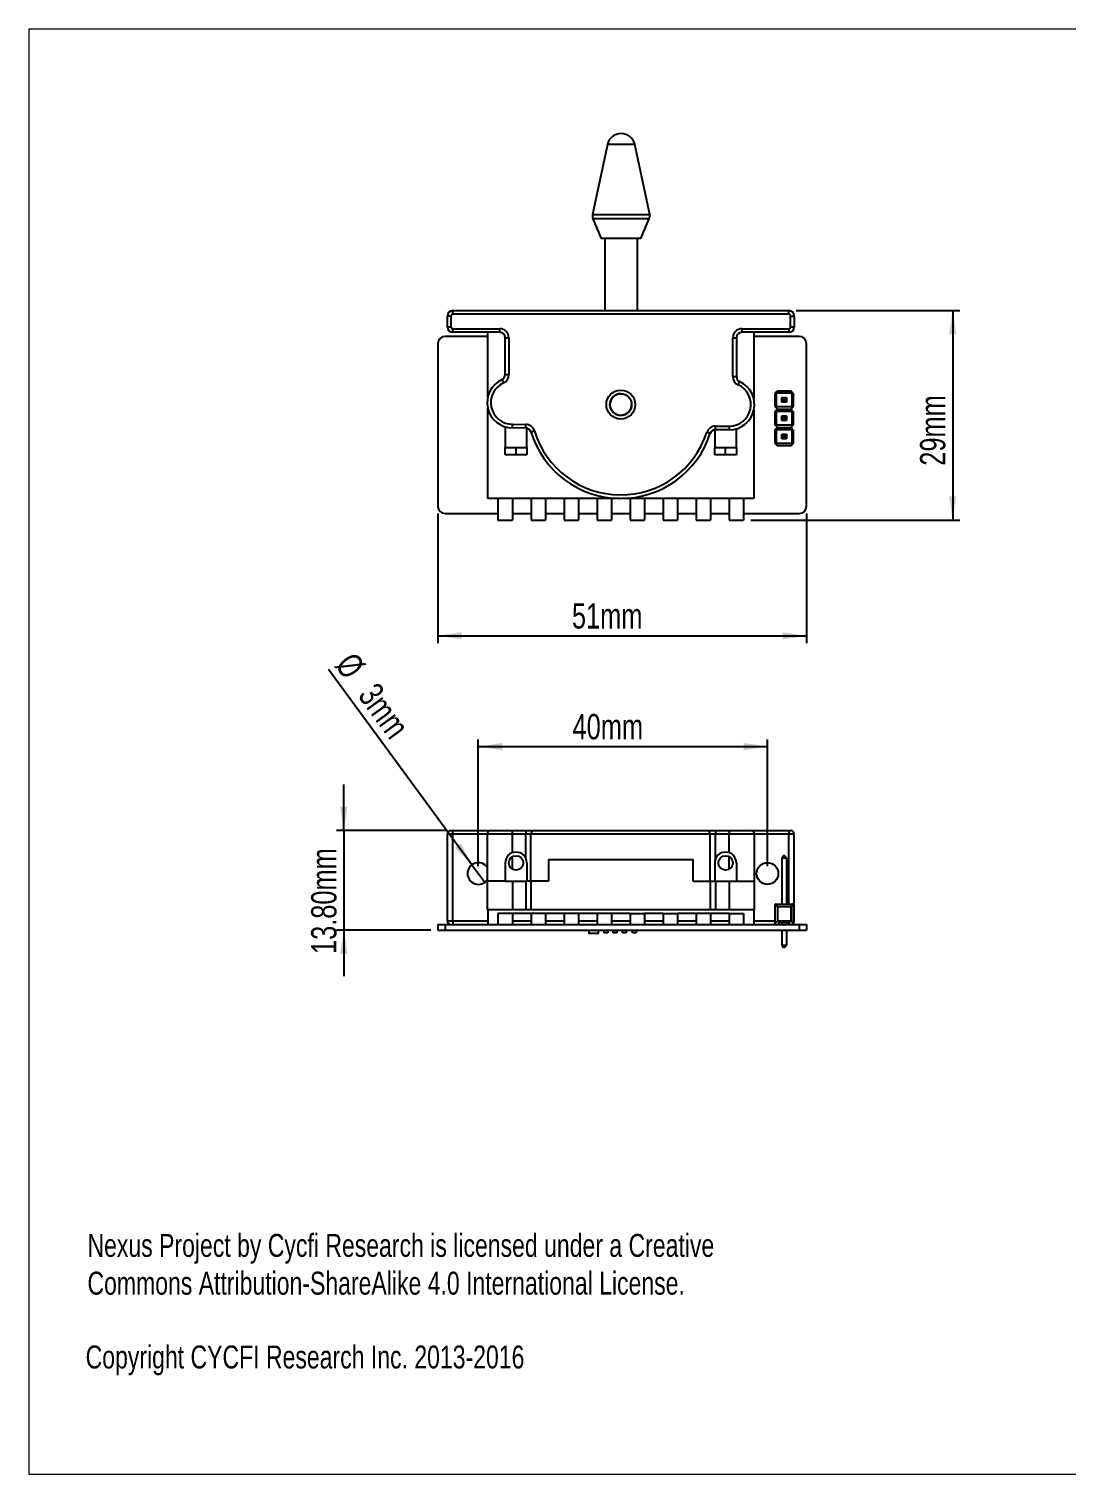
# Model space of a CAD drawing. Header units: millimetres. Extents: x 5 to 292, y 4 to 204.
# Drawn here: x 4.9 to 148.4, y 4.5 to 204.5 of the extents above; entities that cross this region are included whole.
import ezdxf

# ---------------------------------------------------------------- set-up
doc = ezdxf.new("R2010")
doc.units = ezdxf.units.MM
doc.layers.add('LAYER_1', color=179, linetype='Continuous')
doc.styles.add('SLDTEXTSTYLE0', font='TXT', dxfattribs={"width": 0.75})
doc.dimstyles.new('SLDDIMSTYLE0', dxfattribs={"dimtxt": 3.5, "dimasz": 3.302, "dimexe": 0, "dimexo": 0.0625, "dimgap": 0.875, "dimtad": 1, "dimrnd": 1e-09, "dimzin": 4, "dimdsep": 46, "dimtxsty": 'SLDTEXTSTYLE0', "dimsah": 1, "dimcen": 0.09, "dimadec": 0, "dimazin": 1, "dimtfac": 1, "dimtmove": 0, "dimatfit": 0, "dimfxl": 1, "dimfrac": 2, "dimtolj": 1, "dimtzin": 12, "dimarcsym": 0})
doc.dimstyles.new('SLDDIMSTYLE1', dxfattribs={"dimtxt": 3.5, "dimasz": 3.302, "dimexe": 0, "dimexo": 0.0625, "dimgap": 0.875, "dimtad": 1, "dimrnd": 1e-09, "dimzin": 12, "dimdsep": 46, "dimtxsty": 'SLDTEXTSTYLE0', "dimsah": 1, "dimcen": 0.09, "dimadec": 0, "dimazin": 3, "dimtfac": 1, "dimtofl": 0, "dimtmove": 0, "dimatfit": 3, "dimfxl": 1, "dimfrac": 2, "dimtolj": 1, "dimtzin": 12, "dimarcsym": 0})
doc.dimstyles.new('SLDDIMSTYLE2', dxfattribs={"dimtxt": 3.5, "dimasz": 3.302, "dimexe": 0, "dimexo": 0.0625, "dimgap": 0.875, "dimtad": 1, "dimrnd": 1e-09, "dimzin": 12, "dimdsep": 46, "dimtxsty": 'SLDTEXTSTYLE0', "dimblk1": 'NONE', "dimsah": 1, "dimcen": 0, "dimadec": 0, "dimazin": 3, "dimtfac": 1, "dimtmove": 0, "dimatfit": 3, "dimldrblk": 'NONE', "dimfxl": 1, "dimfrac": 2, "dimtolj": 1, "dimtzin": 12, "dimarcsym": 0})
doc.dimstyles.new('SLDDIMSTYLE3', dxfattribs={"dimtxt": 3.5, "dimasz": 3.302, "dimexe": 0, "dimexo": 0.0625, "dimgap": 0.875, "dimtad": 1, "dimrnd": 1e-09, "dimzin": 12, "dimdsep": 46, "dimtxsty": 'SLDTEXTSTYLE0', "dimsah": 1, "dimcen": 0.09, "dimadec": 0, "dimazin": 3, "dimtfac": 1, "dimtmove": 0, "dimatfit": 0, "dimfxl": 1, "dimfrac": 2, "dimtolj": 1, "dimtzin": 12, "dimarcsym": 0})

# ---------------------------------------------------------------- blocks, each defined once
blk = doc.blocks.new('SW_NOTE_0')
at = {"layer": 'LAYER_1', "color": 0, "char_height": 3.175, "attachment_point": 1, "style": 'SLDTEXTSTYLE0'}
for s, insert in [('Nexus Project by Cycfi Research is licensed under a Creative', (0, 4.09)), ('Commons Attribution-ShareAlike 4.0 International License.', (0, -1.14))]:
    blk.add_mtext(s, dxfattribs=dict(at, insert=insert))
blk = doc.blocks.new('_D')
at = {"layer": 'LAYER_1'}
for p, q in [((48.49, 93.55), (48.49, 99.9)), ((62.56, 93.55), (47.49, 93.55)), ((48.49, 93.55), (48.49, 79.75)), ((60.51, 79.75), (47.49, 79.75)), ((48.49, 79.75), (48.49, 73.4))]:
    blk.add_line(p, q, dxfattribs=at)
for points in [[(48.49, 93.55), (48.99, 96.85), (47.98, 96.85)], [(48.49, 79.75), (47.98, 76.45), (48.99, 76.45)]]:
    blk.add_solid(points, dxfattribs=at)
at = {"layer": 'LAYER_1', "insert": (43.97, 76.46), "char_height": 3.5, "attachment_point": 1, "rotation": 90, "style": 'SLDTEXTSTYLE0'}
blk.add_mtext('13.80mm', dxfattribs=at)
blk = doc.blocks.new('_D_1')
at = {"layer": 'LAYER_1'}
for p, q in [((67.1, 88.59), (67.1, 106.16)), ((107.1, 88.59), (107.1, 106.16)), ((67.1, 105.16), (107.1, 105.16))]:
    blk.add_line(p, q, dxfattribs=at)
for points in [[(67.1, 105.16), (70.4, 104.65), (70.4, 105.67)], [(107.1, 105.16), (103.8, 105.67), (103.8, 104.65)]]:
    blk.add_solid(points, dxfattribs=at)
at = {"layer": 'LAYER_1', "insert": (80.14, 109.67), "char_height": 3.5, "attachment_point": 1, "style": 'SLDTEXTSTYLE0'}
blk.add_mtext('40mm', dxfattribs=at)
blk = doc.blocks.new('_D_2')
at = {"layer": 'LAYER_1'}
for q in [(46.35, 115.83), (67.99, 86.38)]:
    blk.add_line((66.21, 88.8), q, dxfattribs=at)
blk.add_solid([(66.21, 88.8), (64.67, 91.76), (63.85, 91.16)], dxfattribs=at)
at = {"layer": 'LAYER_1', "char_height": 3.5, "attachment_point": 1, "rotation": 306.3057, "style": 'SLDTEXTSTYLE0'}
for s, insert in [('%%c', (49.98, 118.49)), ('3mm', (53.15, 114.27))]:
    blk.add_mtext(s, dxfattribs=dict(at, insert=insert))
blk = doc.blocks.new('_NONE')
blk = doc.blocks.new('_D_3')
at = {"layer": 'LAYER_1'}
for p, q in [((111.07, 165.49), (133.73, 165.49)), ((132.73, 165.49), (132.73, 136.49)), ((104.81, 136.49), (133.73, 136.49))]:
    blk.add_line(p, q, dxfattribs=at)
for points in [[(132.73, 165.49), (132.22, 162.19), (133.23, 162.19)], [(132.73, 136.49), (133.23, 139.79), (132.22, 139.79)]]:
    blk.add_solid(points, dxfattribs=at)
at = {"layer": 'LAYER_1', "insert": (128.21, 144.03), "char_height": 3.5, "attachment_point": 1, "rotation": 90, "style": 'SLDTEXTSTYLE0'}
blk.add_mtext('29mm', dxfattribs=at)
blk = doc.blocks.new('_D_4')
at = {"layer": 'LAYER_1'}
for p, q in [((61.51, 137.42), (61.51, 119.49)), ((112.51, 137.42), (112.51, 119.49)), ((61.51, 120.49), (112.51, 120.49))]:
    blk.add_line(p, q, dxfattribs=at)
for points in [[(61.51, 120.49), (64.81, 119.98), (64.81, 121)], [(112.51, 120.49), (109.21, 121), (109.21, 119.98)]]:
    blk.add_solid(points, dxfattribs=at)
at = {"layer": 'LAYER_1', "insert": (80.05, 125), "char_height": 3.5, "attachment_point": 1, "style": 'SLDTEXTSTYLE0'}
blk.add_mtext('51mm', dxfattribs=at)

msp = doc.modelspace()

# ---------------------------------------------------------------- linework, layer by layer
at = {"color": 7, "linetype": 'Continuous', "lineweight": 18}
for p, q in [((4.92, 204.48), (291.92, 204.48)), ((4.92, 204.48), (4.92, 4.48)), ((4.92, 4.48), (291.92, 4.48))]:
    msp.add_line(p, q, dxfattribs=at)
at = {"color": 7, "linetype": 'Continuous', "lineweight": 25}
for p, q in [((84.953, 188.479), (82.896, 178.801)), ((90.81, 178.801), (88.753, 188.479)), ((82.953, 178.202), (84.103, 175.492)), ((89.602, 175.492), (90.752, 178.202)), ((89.602, 175.492), (84.103, 175.492)), ((84.603, 175.492), (84.603, 165.492)), ((89.103, 165.492), (89.103, 175.492)), ((63.314, 164.744), (62.814, 164.744)), ((62.814, 163.24), (62.814, 164.744)), ((63.314, 164.744), (63.314, 163.24)), ((63.563, 164.992), (63.563, 165.492)), ((63.563, 165.492), (110.066, 165.492)), ((110.066, 164.992), (63.563, 164.992)), ((110.066, 164.992), (110.066, 165.492)), ((110.314, 164.744), (110.814, 164.744)), ((110.314, 163.24), (110.314, 164.744)), ((110.814, 164.744), (110.814, 163.24)), ((62.814, 163.24), (63.314, 163.24)), ((63.563, 162.992), (70.066, 162.992)), ((63.563, 162.492), (63.563, 162.992)), ((70.066, 162.492), (63.563, 162.492)), ((68.4, 153.518), (68.4, 162.492)), ((70.066, 162.492), (70.066, 162.992)), ((103.563, 162.992), (110.066, 162.992)), ((103.563, 162.992), (103.563, 162.492)), ((110.066, 162.492), (103.563, 162.492)), ((105.233, 162.492), (105.233, 153.241)), ((110.066, 162.992), (110.066, 162.492)), ((110.314, 163.24), (110.814, 163.24)), ((61.507, 160.923), (61.507, 138.423)), ((68.4, 161.923), (62.507, 161.923)), ((70.814, 156.632), (70.814, 161.744)), ((70.814, 161.744), (71.314, 161.744)), ((71.314, 161.744), (71.314, 156.632)), ((102.314, 156.364), (102.314, 161.744)), ((102.314, 161.744), (102.814, 161.744)), ((102.814, 161.744), (102.814, 156.364)), ((111.507, 161.923), (105.233, 161.923)), ((112.507, 138.423), (112.507, 160.923)), ((70.814, 156.632), (71.314, 156.632)), ((102.314, 156.364), (102.814, 156.364)), ((108.131, 154.067), (108.131, 152.218)), ((108.476, 154.413), (108.182, 154.118)), ((110.498, 154.067), (108.304, 154.067)), ((108.304, 154.067), (108.304, 152.218)), ((108.476, 154.413), (110.325, 154.413)), ((110.62, 154.118), (110.325, 154.413)), ((110.498, 154.067), (110.498, 152.218)), ((110.671, 154.067), (110.62, 154.118)), ((110.671, 154.067), (110.671, 152.218)), ((68.4, 139.493), (68.4, 152.005)), ((108.182, 152.168), (108.476, 151.873)), ((108.304, 152.218), (110.498, 152.218)), ((109.086, 153.458), (109.276, 153.268)), ((109.086, 153.458), (109.716, 153.458)), ((109.086, 152.828), (109.086, 153.458)), ((109.086, 153.458), (109.086, 153.458)), ((109.276, 153.018), (109.086, 152.828)), ((109.716, 152.828), (109.086, 152.828)), ((109.526, 153.268), (109.276, 153.268)), ((109.276, 153.268), (109.276, 153.018)), ((109.526, 153.018), (109.276, 153.018)), ((109.716, 153.458), (109.526, 153.268)), ((109.526, 153.268), (109.526, 153.018)), ((109.526, 153.018), (109.716, 152.828)), ((109.716, 153.458), (109.716, 152.828)), ((109.716, 153.458), (109.716, 153.458)), ((110.325, 151.873), (110.62, 152.168)), ((105.233, 151.743), (105.233, 139.493)), ((108.131, 151.527), (108.131, 149.678)), ((108.476, 151.873), (108.182, 151.578)), ((110.498, 151.527), (108.304, 151.527)), ((108.304, 151.527), (108.304, 149.678)), ((108.476, 151.873), (110.325, 151.873)), ((109.086, 150.288), (109.086, 150.918)), ((109.086, 150.918), (109.276, 150.728)), ((109.086, 150.918), (109.716, 150.918)), ((109.086, 150.918), (109.086, 150.918)), ((109.276, 150.478), (109.086, 150.288)), ((109.716, 150.288), (109.086, 150.288)), ((109.526, 150.728), (109.276, 150.728)), ((109.276, 150.728), (109.276, 150.478)), ((109.526, 150.478), (109.276, 150.478)), ((109.716, 150.918), (109.526, 150.728)), ((109.526, 150.728), (109.526, 150.478)), ((109.526, 150.478), (109.716, 150.288)), ((109.716, 150.918), (109.716, 150.288)), ((109.716, 150.918), (109.716, 150.918)), ((110.62, 151.578), (110.325, 151.873)), ((110.498, 151.527), (110.498, 149.678)), ((110.671, 151.527), (110.62, 151.578)), ((110.671, 151.527), (110.671, 149.678)), ((70.814, 149.408), (70.814, 146.53)), ((73.666, 149.245), (71.817, 149.262)), ((71.819, 149.762), (73.671, 149.745)), ((73.814, 146.53), (73.814, 149.229)), ((99.814, 149.005), (99.814, 146.53)), ((101.814, 148.992), (99.902, 149.009)), ((99.907, 149.509), (101.817, 149.492)), ((102.814, 146.53), (102.814, 149.138)), ((108.131, 148.987), (108.131, 147.138)), ((108.182, 149.628), (108.476, 149.333)), ((108.476, 149.333), (108.182, 149.038)), ((108.304, 149.678), (110.498, 149.678)), ((110.498, 148.987), (108.304, 148.987)), ((108.304, 148.987), (108.304, 147.138)), ((108.476, 149.333), (110.325, 149.333)), ((109.086, 148.378), (109.276, 148.188)), ((109.086, 148.378), (109.716, 148.378)), ((109.086, 147.748), (109.086, 148.378)), ((109.086, 148.378), (109.086, 148.378)), ((109.526, 148.188), (109.276, 148.188)), ((109.276, 148.188), (109.276, 147.938)), ((109.716, 148.378), (109.526, 148.188)), ((109.526, 148.188), (109.526, 147.938)), ((109.716, 148.378), (109.716, 147.748)), ((109.716, 148.378), (109.716, 148.378)), ((110.325, 149.333), (110.62, 149.628)), ((110.62, 149.038), (110.325, 149.333)), ((110.498, 148.987), (110.498, 147.138)), ((110.671, 148.987), (110.62, 149.038)), ((110.671, 148.987), (110.671, 147.138)), ((70.814, 145.53), (70.814, 146.53)), ((70.814, 146.53), (72.314, 146.53)), ((72.314, 145.53), (72.314, 146.53)), ((72.314, 146.53), (73.814, 146.53)), ((73.814, 146.53), (73.814, 145.53)), ((99.814, 145.53), (99.814, 146.53)), ((99.814, 146.53), (101.314, 146.53)), ((101.314, 145.53), (101.314, 146.53)), ((101.314, 146.53), (102.814, 146.53)), ((102.814, 146.53), (102.814, 145.53)), ((108.182, 147.088), (108.476, 146.793)), ((108.304, 147.138), (110.498, 147.138)), ((110.325, 146.793), (108.476, 146.793)), ((109.276, 147.938), (109.086, 147.748)), ((109.716, 147.748), (109.086, 147.748)), ((109.526, 147.938), (109.276, 147.938)), ((109.526, 147.938), (109.716, 147.748)), ((110.325, 146.793), (110.62, 147.088)), ((72.314, 145.53), (70.814, 145.53)), ((73.814, 145.53), (72.314, 145.53)), ((101.314, 145.53), (99.814, 145.53)), ((102.814, 145.53), (101.314, 145.53)), ((86.698, 139.493), (68.4, 139.493)), ((69.819, 139.493), (69.819, 136.493)), ((71.819, 139.493), (71.819, 136.493)), ((74.389, 139.493), (74.389, 136.493)), ((76.389, 139.493), (76.389, 136.493)), ((78.959, 139.493), (78.959, 136.493)), ((80.959, 139.493), (80.959, 136.493)), ((83.529, 139.493), (83.529, 136.493)), ((85.529, 139.493), (85.529, 136.493)), ((105.233, 139.493), (86.931, 139.493)), ((88.099, 139.493), (88.099, 136.493)), ((90.099, 139.493), (90.099, 136.493)), ((92.669, 139.493), (92.669, 136.493)), ((94.669, 139.493), (94.669, 136.493)), ((97.239, 139.493), (97.239, 136.493)), ((99.239, 139.493), (99.239, 136.493)), ((101.809, 139.493), (101.809, 136.493)), ((103.809, 139.493), (103.809, 136.493)), ((62.507, 137.423), (69.819, 137.423)), ((69.819, 136.493), (71.819, 136.493)), ((71.819, 137.423), (74.389, 137.423)), ((74.389, 136.493), (76.389, 136.493)), ((76.389, 137.423), (78.959, 137.423)), ((78.959, 136.493), (80.959, 136.493)), ((80.959, 137.423), (83.529, 137.423)), ((83.529, 136.493), (85.529, 136.493)), ((85.529, 137.423), (88.099, 137.423)), ((88.099, 136.493), (90.099, 136.493)), ((90.099, 137.423), (92.669, 137.423)), ((92.669, 136.493), (94.669, 136.493)), ((94.669, 137.423), (97.239, 137.423)), ((97.239, 136.493), (99.239, 136.493)), ((99.239, 137.423), (101.809, 137.423)), ((101.809, 136.493), (103.809, 136.493)), ((103.809, 137.423), (111.507, 137.423)), ((63.563, 93.052), (62.814, 93.052)), ((62.814, 81.052), (62.814, 93.052)), ((63.314, 93.552), (63.563, 93.552)), ((63.563, 93.052), (63.563, 93.552)), ((63.563, 93.552), (68.817, 93.552)), ((63.563, 81.052), (63.563, 93.052)), ((68.317, 93.052), (68.317, 86.552)), ((68.817, 93.552), (71.819, 93.552)), ((73.666, 93.052), (71.817, 93.052)), ((71.819, 93.552), (73.671, 93.552)), ((74.376, 93.052), (73.666, 93.052)), ((73.671, 93.552), (74.854, 93.552)), ((74.376, 86.552), (74.376, 93.052)), ((99.183, 93.052), (74.376, 93.052)), ((74.854, 93.552), (98.708, 93.552)), ((98.708, 93.552), (99.907, 93.552)), ((99.183, 86.552), (99.183, 93.052)), ((99.902, 93.052), (99.183, 93.052)), ((101.814, 93.052), (99.902, 93.052)), ((99.907, 93.552), (101.817, 93.552)), ((101.817, 93.552), (104.814, 93.552)), ((104.814, 93.552), (110.066, 93.552)), ((105.314, 86.552), (105.314, 93.052)), ((110.066, 93.552), (110.066, 93.052)), ((110.066, 93.552), (110.314, 93.552)), ((110.814, 93.052), (110.066, 93.052)), ((110.814, 81.052), (110.814, 93.052)), ((109.276, 90.047), (109.086, 89.707)), ((109.526, 90.047), (109.276, 90.047)), ((109.526, 90.047), (109.716, 89.707)), ((70.814, 89.052), (70.814, 86.552)), ((73.814, 89.052), (73.814, 86.552)), ((76.814, 89.552), (76.814, 86.552)), ((76.814, 89.552), (96.814, 89.552)), ((96.814, 86.552), (96.814, 89.552)), ((99.814, 89.052), (99.814, 86.552)), ((102.814, 89.052), (102.814, 86.552)), ((109.716, 89.707), (109.086, 89.707)), ((109.086, 89.707), (109.086, 83.351)), ((109.716, 89.707), (109.716, 83.351)), ((68.317, 86.552), (68.317, 82.552)), ((70.814, 86.552), (68.317, 86.552)), ((70.814, 86.552), (73.814, 86.552)), ((71.817, 86.552), (71.817, 82.552)), ((73.666, 86.552), (73.666, 82.552)), ((74.376, 86.552), (73.814, 86.552)), ((74.376, 86.552), (74.376, 82.552)), ((76.814, 86.552), (74.376, 86.552)), ((96.814, 86.552), (99.183, 86.552)), ((99.183, 86.552), (99.183, 82.552)), ((99.183, 86.552), (99.814, 86.552)), ((99.814, 86.552), (102.814, 86.552)), ((99.902, 86.552), (99.902, 82.552)), ((101.814, 86.552), (101.814, 82.552)), ((102.814, 86.552), (105.314, 86.552)), ((105.314, 82.552), (105.314, 86.552)), ((68.317, 82.552), (68.4, 82.552)), ((68.4, 82.552), (68.4, 80.552)), ((86.698, 82.552), (68.4, 82.552)), ((69.819, 82.052), (69.819, 80.552)), ((71.819, 82.052), (69.819, 82.052)), ((71.819, 82.052), (71.819, 80.552)), ((74.389, 82.052), (71.819, 82.052)), ((74.389, 82.052), (74.389, 80.552)), ((76.389, 82.052), (74.389, 82.052)), ((76.389, 82.052), (76.389, 80.552)), ((78.959, 82.052), (76.389, 82.052)), ((78.959, 82.052), (78.959, 80.552)), ((80.959, 82.052), (78.959, 82.052)), ((80.959, 82.052), (80.959, 80.552)), ((83.529, 82.052), (80.959, 82.052)), ((83.529, 82.052), (83.529, 80.552)), ((85.529, 82.052), (83.529, 82.052)), ((85.529, 82.052), (85.529, 80.552)), ((88.099, 82.052), (85.529, 82.052)), ((86.931, 82.552), (86.698, 82.552)), ((105.233, 82.552), (86.931, 82.552)), ((88.099, 82.052), (88.099, 80.552)), ((88.099, 82.052), (90.099, 82.052)), ((90.099, 82.052), (90.099, 80.552)), ((92.669, 82.052), (90.099, 82.052)), ((92.669, 82.052), (92.669, 80.552)), ((92.669, 82.052), (94.669, 82.052)), ((94.669, 82.052), (94.669, 80.552)), ((97.239, 82.052), (94.669, 82.052)), ((97.239, 82.052), (97.239, 80.552)), ((99.239, 82.052), (97.239, 82.052)), ((99.239, 82.052), (99.239, 80.552)), ((101.809, 82.052), (99.239, 82.052)), ((101.809, 82.052), (101.809, 80.552)), ((101.809, 82.052), (103.809, 82.052)), ((103.809, 82.052), (103.809, 80.552)), ((105.233, 82.552), (105.233, 80.552)), ((105.233, 82.552), (105.314, 82.552)), ((108.131, 83.178), (108.131, 80.696)), ((108.182, 83.3), (108.476, 83.006)), ((108.304, 83.351), (110.498, 83.351)), ((110.325, 83.006), (108.476, 83.006)), ((108.476, 83.006), (108.476, 81.041)), ((110.325, 83.006), (110.62, 83.3)), ((110.325, 83.006), (110.325, 81.041)), ((110.671, 83.178), (110.671, 80.696)), ((61.507, 80.552), (61.507, 79.752)), ((61.507, 80.552), (62.507, 80.552)), ((62.507, 80.552), (62.507, 79.752)), ((62.507, 80.552), (69.819, 80.552)), ((62.814, 81.052), (63.563, 81.052)), ((63.563, 81.052), (63.563, 80.552)), ((69.819, 80.552), (71.819, 80.552)), ((71.819, 81.052), (74.389, 81.052)), ((71.819, 80.552), (74.389, 80.552)), ((74.389, 80.552), (76.389, 80.552)), ((76.389, 81.052), (78.959, 81.052)), ((76.389, 80.552), (78.959, 80.552)), ((78.959, 80.552), (80.959, 80.552)), ((80.959, 81.052), (83.529, 81.052)), ((80.959, 80.552), (83.529, 80.552)), ((83.529, 80.552), (85.529, 80.552)), ((85.529, 81.052), (88.099, 81.052)), ((85.529, 80.552), (88.099, 80.552)), ((88.099, 80.552), (90.099, 80.552)), ((90.099, 81.052), (92.669, 81.052)), ((90.099, 80.552), (92.669, 80.552)), ((92.669, 80.552), (94.669, 80.552)), ((94.669, 81.052), (97.239, 81.052)), ((94.669, 80.552), (97.239, 80.552)), ((97.239, 80.552), (99.239, 80.552)), ((99.239, 81.052), (101.809, 81.052)), ((99.239, 80.552), (101.809, 80.552)), ((101.809, 80.552), (103.809, 80.552)), ((103.809, 80.552), (111.507, 80.552)), ((108.131, 80.696), (108.476, 81.041)), ((108.131, 80.696), (108.131, 80.552)), ((108.476, 81.041), (110.325, 81.041)), ((108.631, 80.851), (110.171, 80.851)), ((108.631, 80.851), (108.631, 80.552)), ((109.086, 80.851), (109.086, 80.552)), ((109.716, 80.851), (109.716, 80.552)), ((110.171, 80.552), (110.171, 80.851)), ((110.671, 80.696), (110.325, 81.041)), ((110.671, 80.552), (110.671, 80.696)), ((111.507, 80.552), (111.507, 79.752)), ((111.507, 80.552), (112.507, 80.552)), ((112.507, 80.552), (112.507, 79.752)), ((61.507, 79.752), (62.507, 79.752)), ((62.507, 79.752), (111.507, 79.752)), ((82.44, 79.307), (82.44, 79.747)), ((83.695, 79.302), (82.445, 79.302)), ((83.7, 79.747), (83.7, 79.307)), ((84.51, 79.402), (84.51, 79.752)), ((85.02, 79.402), (84.51, 79.402)), ((84.515, 79.392), (84.515, 79.402)), ((84.515, 79.392), (84.515, 79.402)), ((84.515, 79.402), (84.515, 79.402)), ((85.013, 79.392), (84.515, 79.392)), ((84.515, 79.392), (84.515, 79.392)), ((85.013, 79.392), (85.013, 79.402)), ((85.014, 79.392), (85.013, 79.392)), ((85.014, 79.392), (85.014, 79.402)), ((85.02, 79.752), (85.02, 79.402)), ((85.753, 79.402), (85.753, 79.752)), ((86.263, 79.402), (85.753, 79.402)), ((85.758, 79.392), (85.758, 79.402)), ((85.758, 79.392), (85.758, 79.402)), ((85.758, 79.402), (85.758, 79.402)), ((86.256, 79.392), (85.758, 79.392)), ((85.758, 79.392), (85.758, 79.392)), ((86.256, 79.392), (86.256, 79.402)), ((86.258, 79.392), (86.256, 79.392)), ((86.258, 79.392), (86.258, 79.402)), ((86.263, 79.752), (86.263, 79.402)), ((87.062, 79.402), (87.062, 79.752)), ((87.572, 79.402), (87.062, 79.402)), ((87.067, 79.392), (87.067, 79.402)), ((87.067, 79.392), (87.067, 79.402)), ((87.067, 79.402), (87.067, 79.402)), ((87.565, 79.392), (87.067, 79.392)), ((87.067, 79.392), (87.067, 79.392)), ((87.565, 79.392), (87.565, 79.402)), ((87.567, 79.392), (87.565, 79.392)), ((87.567, 79.392), (87.567, 79.402)), ((87.572, 79.752), (87.572, 79.402)), ((88.417, 79.402), (88.417, 79.752)), ((88.927, 79.402), (88.417, 79.402)), ((88.422, 79.392), (88.422, 79.402)), ((88.422, 79.392), (88.422, 79.402)), ((88.422, 79.402), (88.422, 79.402)), ((88.92, 79.392), (88.422, 79.392)), ((88.422, 79.392), (88.422, 79.392)), ((88.92, 79.392), (88.92, 79.402)), ((88.922, 79.392), (88.92, 79.392)), ((88.922, 79.392), (88.922, 79.402)), ((88.927, 79.752), (88.927, 79.402)), ((109.086, 79.752), (109.086, 77.691)), ((109.716, 79.752), (109.716, 77.691)), ((111.507, 79.752), (112.507, 79.752)), ((109.086, 77.691), (109.716, 77.691)), ((109.086, 77.691), (109.276, 77.351)), ((109.526, 77.351), (109.276, 77.351)), ((109.716, 77.691), (109.526, 77.351))]:
    msp.add_line(p, q, dxfattribs=at)
at = {"color": 8, "linetype": 'Continuous', "lineweight": 25}
for p, q in [((88.753, 188.479), (84.953, 188.479)), ((84.96, 188.511), (88.745, 188.511)), ((82.896, 178.801), (90.81, 178.801)), ((90.752, 178.202), (82.953, 178.202)), ((68.317, 93.052), (63.563, 93.052)), ((71.817, 93.052), (68.317, 93.052)), ((71.817, 90.468), (71.817, 93.052)), ((73.666, 89.702), (73.666, 93.052)), ((99.902, 89.558), (99.902, 93.052)), ((105.314, 93.052), (101.814, 93.052)), ((101.814, 90.467), (101.814, 93.052)), ((110.066, 93.052), (105.314, 93.052)), ((110.066, 83.351), (110.066, 93.052)), ((71.817, 88.185), (71.817, 89.92)), ((101.814, 88.186), (101.814, 89.918)), ((63.563, 81.052), (68.4, 81.052)), ((105.233, 81.052), (108.131, 81.052)), ((110.066, 80.851), (110.066, 80.552)), ((110.671, 81.052), (110.814, 81.052))]:
    msp.add_line(p, q, dxfattribs=at)
at = {"color": 7, "linetype": 'Continuous', "lineweight": 25, "flags": 128}
for points in [[(70.375, 155.951), (70.378, 155.942), (70.39, 155.916), (70.409, 155.874), (70.435, 155.817), (70.466, 155.748), (70.502, 155.669), (70.54, 155.584), (70.581, 155.495)], [(103.049, 155.226), (103.089, 155.315), (103.128, 155.401), (103.163, 155.48), (103.194, 155.549), (103.22, 155.605), (103.239, 155.647), (103.251, 155.673), (103.255, 155.682)], [(108.182, 154.118), (108.16, 154.096), (108.144, 154.08), (108.134, 154.07), (108.131, 154.067)], [(108.131, 152.218), (108.134, 152.215), (108.144, 152.205), (108.16, 152.189), (108.182, 152.168)], [(110.62, 152.168), (110.642, 152.189), (110.658, 152.205), (110.668, 152.215), (110.671, 152.218)], [(108.182, 151.578), (108.16, 151.556), (108.144, 151.54), (108.134, 151.53), (108.131, 151.527)], [(73.666, 149.245), (73.666, 149.255), (73.667, 149.283), (73.667, 149.329), (73.668, 149.391), (73.668, 149.467), (73.669, 149.554), (73.67, 149.647), (73.671, 149.745)], [(74.376, 148.714), (74.385, 148.717), (74.412, 148.725), (74.456, 148.739), (74.516, 148.757), (74.588, 148.779), (74.671, 148.804), (74.761, 148.831), (74.854, 148.859)], [(99.183, 148.491), (99.174, 148.494), (99.147, 148.503), (99.103, 148.517), (99.044, 148.536), (98.972, 148.56), (98.89, 148.586), (98.801, 148.615), (98.708, 148.645)], [(99.902, 149.009), (99.902, 149.019), (99.902, 149.047), (99.903, 149.094), (99.903, 149.156), (99.904, 149.232), (99.905, 149.318), (99.906, 149.412), (99.907, 149.509)], [(108.131, 149.678), (108.134, 149.675), (108.144, 149.665), (108.16, 149.649), (108.182, 149.628)], [(108.182, 149.038), (108.16, 149.016), (108.144, 149), (108.134, 148.99), (108.131, 148.987)], [(110.62, 149.628), (110.642, 149.649), (110.658, 149.665), (110.668, 149.675), (110.671, 149.678)], [(108.131, 147.138), (108.134, 147.135), (108.144, 147.125), (108.16, 147.109), (108.182, 147.088)], [(110.62, 147.088), (110.642, 147.109), (110.658, 147.125), (110.668, 147.135), (110.671, 147.138)]]:
    msp.add_lwpolyline(points, dxfattribs=at)
at = {"color": 7, "linetype": 'Continuous', "lineweight": 25}
for centre, radius in [((86.814, 152.492), 2), ((86.814, 152.492), 1.5), ((72.314, 89.052), 1), ((101.314, 89.052), 1), ((107.103, 87.589), 1.5)]:
    msp.add_circle(centre, radius, dxfattribs=at)
for centre, radius, start, end in [((85.931, 188.271), 1, 166.08213, 168), ((86.853, 188.042), 1.95, 13.91787, 166.08213), ((87.775, 188.271), 1, 12, 13.91787), ((83.874, 178.593), 1, 168, 203), ((89.832, 178.593), 1, 337, 12), ((63.563, 164.744), 0.748, 90, 180), ((63.563, 164.744), 0.248, 90, 180), ((110.066, 164.744), 0.748, 0, 90), ((110.066, 164.744), 0.248, 0, 90), ((63.563, 163.24), 0.748, 180, 270), ((63.563, 163.24), 0.248, 180, 270), ((70.066, 161.744), 1.248, 360, 90), ((70.066, 161.744), 0.748, 0, 90), ((103.563, 161.744), 1.248, 90, 180), ((103.563, 161.744), 0.748, 90, 180), ((110.066, 163.24), 0.248, 270, 0), ((110.066, 163.24), 0.748, 270, 0), ((62.507, 160.923), 1, 90, 180), ((111.507, 160.923), 1, 0, 90), ((70.066, 156.632), 0.748, 294.3363, 0), ((70.066, 156.632), 1.248, 294.3363, 0), ((103.563, 156.364), 1.248, 180, 245.69948), ((103.563, 156.364), 0.748, 180, 245.69948), ((71.817, 152.762), 3.5, 114.3363, 270), ((71.817, 152.762), 3, 114.3363, 270.04121), ((101.814, 152.492), 3.5, 270, 65.69948), ((101.814, 152.492), 3, 270.04121, 65.69948), ((108.304, 154.24), 0.173, 225, 270), ((110.498, 154.24), 0.173, 270, 315), ((86.814, 152.492), 1.5, 90, 180), ((86.814, 152.492), 1.5, 180, 0), ((108.304, 152.045), 0.173, 90, 135), ((110.498, 152.045), 0.173, 45, 90), ((108.304, 151.7), 0.173, 225, 270), ((110.498, 151.7), 0.173, 270, 315), ((73.66, 148.497), 0.748, 16.89507, 89.48563), ((73.66, 148.497), 1.248, 16.89507, 89.48563), ((86.814, 152.492), 13, 196.89507, 342.07618), ((86.814, 152.492), 12.5, 196.89507, 342.07618), ((99.895, 148.261), 1.248, 89.48563, 162.07618), ((99.895, 148.261), 0.748, 89.48563, 162.07618), ((108.304, 149.505), 0.173, 90, 135), ((108.304, 149.16), 0.173, 225, 270), ((110.498, 149.505), 0.173, 45, 90), ((110.498, 149.16), 0.173, 270, 315), ((108.304, 146.965), 0.173, 90, 135), ((110.498, 146.965), 0.173, 45, 90), ((62.507, 138.423), 1, 180, 270), ((111.507, 138.423), 1, 270, 0), ((63.314, 93.052), 0.5, 90, 180), ((68.817, 93.052), 0.5, 90, 180), ((87.594, 93.177), 13.929, 178.45715, 180.51413), ((74.865, 93.063), 0.49, 91.29172, 181.23551), ((98.695, 93.064), 0.488, 358.61098, 88.53949), ((113.835, 93.177), 13.934, 178.45752, 180.51371), ((104.814, 93.052), 0.5, 0, 90), ((110.314, 93.052), 0.5, 0, 90), ((72.314, 89.052), 1.5, 90, 180), ((72.314, 89.052), 1.5, 0, 90), ((101.314, 89.052), 1.5, 90, 180), ((101.314, 89.052), 1.5, 0, 90), ((67.103, 87.589), 1.5, 35.97093, 324.02907), ((108.304, 83.178), 0.173, 135, 180), ((108.304, 83.178), 0.173, 90, 135), ((110.498, 83.178), 0.173, 45, 90), ((110.498, 83.178), 0.173, 0, 45), ((63.314, 81.052), 0.5, 180, 270), ((110.314, 81.052), 0.5, 315.4864, 0), ((82.445, 79.747), 0.005, 90, 180), ((82.445, 79.307), 0.005, 180, 270), ((83.695, 79.747), 0.005, 0, 90), ((83.695, 79.307), 0.005, 270, 0)]:
    msp.add_arc(centre, radius, start, end, dxfattribs=at)
for points, knots in [([(71.817, 149.262), (71.817, 149.267), (71.817, 149.278), (71.817, 149.364), (71.818, 149.491), (71.818, 149.618), (71.819, 149.709), (71.819, 149.746), (71.819, 149.762)], [0, 0, 0, 0, 0.21464408, 0.42929223, 0.6439365, 0.85859101, 0.94187464, 1, 1, 1, 1]), ([(101.817, 149.492), (101.817, 149.477), (101.816, 149.44), (101.816, 149.348), (101.815, 149.222), (101.815, 149.095), (101.814, 149.009), (101.814, 148.998), (101.814, 148.992)], [0, 0, 0, 0, 0.0581253, 0.1414135, 0.3560632, 0.5707107, 0.7853563, 1, 1, 1, 1]), ([(71.817, 93.052), (71.817, 93.109), (71.817, 93.221), (71.817, 93.371), (71.818, 93.485), (71.818, 93.536), (71.819, 93.551), (71.819, 93.552), (71.819, 93.552)], [0, 0, 0, 0, 0.21464408, 0.42929223, 0.6439365, 0.85859101, 0.94187464, 1, 1, 1, 1]), ([(101.817, 93.552), (101.817, 93.552), (101.816, 93.551), (101.816, 93.536), (101.815, 93.485), (101.815, 93.371), (101.814, 93.221), (101.814, 93.109), (101.814, 93.052)], [0, 0, 0, 0, 0.0581253, 0.1414135, 0.3560632, 0.5707107, 0.7853563, 1, 1, 1, 1])]:
    msp.add_open_spline(points, degree=3, knots=knots, dxfattribs=at)

# ---------------------------------------------------------------- block references
at = {"layer": 'LAYER_1'}
msp.add_blockref('SW_NOTE_0', (13.019, 33.63), dxfattribs=at)

# ---------------------------------------------------------------- texts
at = {"layer": 'LAYER_1', "insert": (12.766, 22.275), "char_height": 3.175, "attachment_point": 1, "style": 'SLDTEXTSTYLE0'}
msp.add_mtext('Copyright CYCFI Research Inc. 2013-2016', dxfattribs=at)

# ---------------------------------------------------------------- dimensions: what is measured, and where the dimension line sits
at = {"layer": 'LAYER_1'}
for base, p1, p2, dimstyle, picture, middle in [((132.726, 136.493), (110.066, 165.492), (103.809, 136.493), 'SLDDIMSTYLE3', '_D_3', (132.726, 150.992)), ((48.486, 79.752), (63.563, 93.552), (61.507, 79.752), 'SLDDIMSTYLE0', '_D', (48.486, 86.652))]:
    dim = msp.add_linear_dim(base=base, p1=p1, p2=p2, angle=90, dimstyle=dimstyle, dxfattribs=at)
    dim.commit()
    dim.dimension.update_dxf_attribs({"geometry": picture, "text_midpoint": middle, "dimtype": 160})
for base, p1, p2, picture, middle in [((112.507, 120.493), (61.507, 138.423), (112.507, 138.423), '_D_4', (87.007, 120.493)), ((107.103, 105.161), (67.103, 87.589), (107.103, 87.589), '_D_1', (87.103, 105.161))]:
    dim = msp.add_linear_dim(base=base, p1=p1, p2=p2, dimstyle='SLDDIMSTYLE1', dxfattribs=at)
    dim.commit()
    dim.dimension.update_dxf_attribs({"geometry": picture, "text_midpoint": middle, "dimtype": 160})
dim = msp.add_diameter_dim_2p(p1=(67.991, 86.38), p2=(66.215, 88.798), dimstyle='SLDDIMSTYLE2', dxfattribs=at)
dim.commit()
dim.dimension.update_dxf_attribs({"geometry": '_D_2', "text_midpoint": (51.187, 109.252), "dimtype": 163})

doc.saveas('drawing.dxf')
